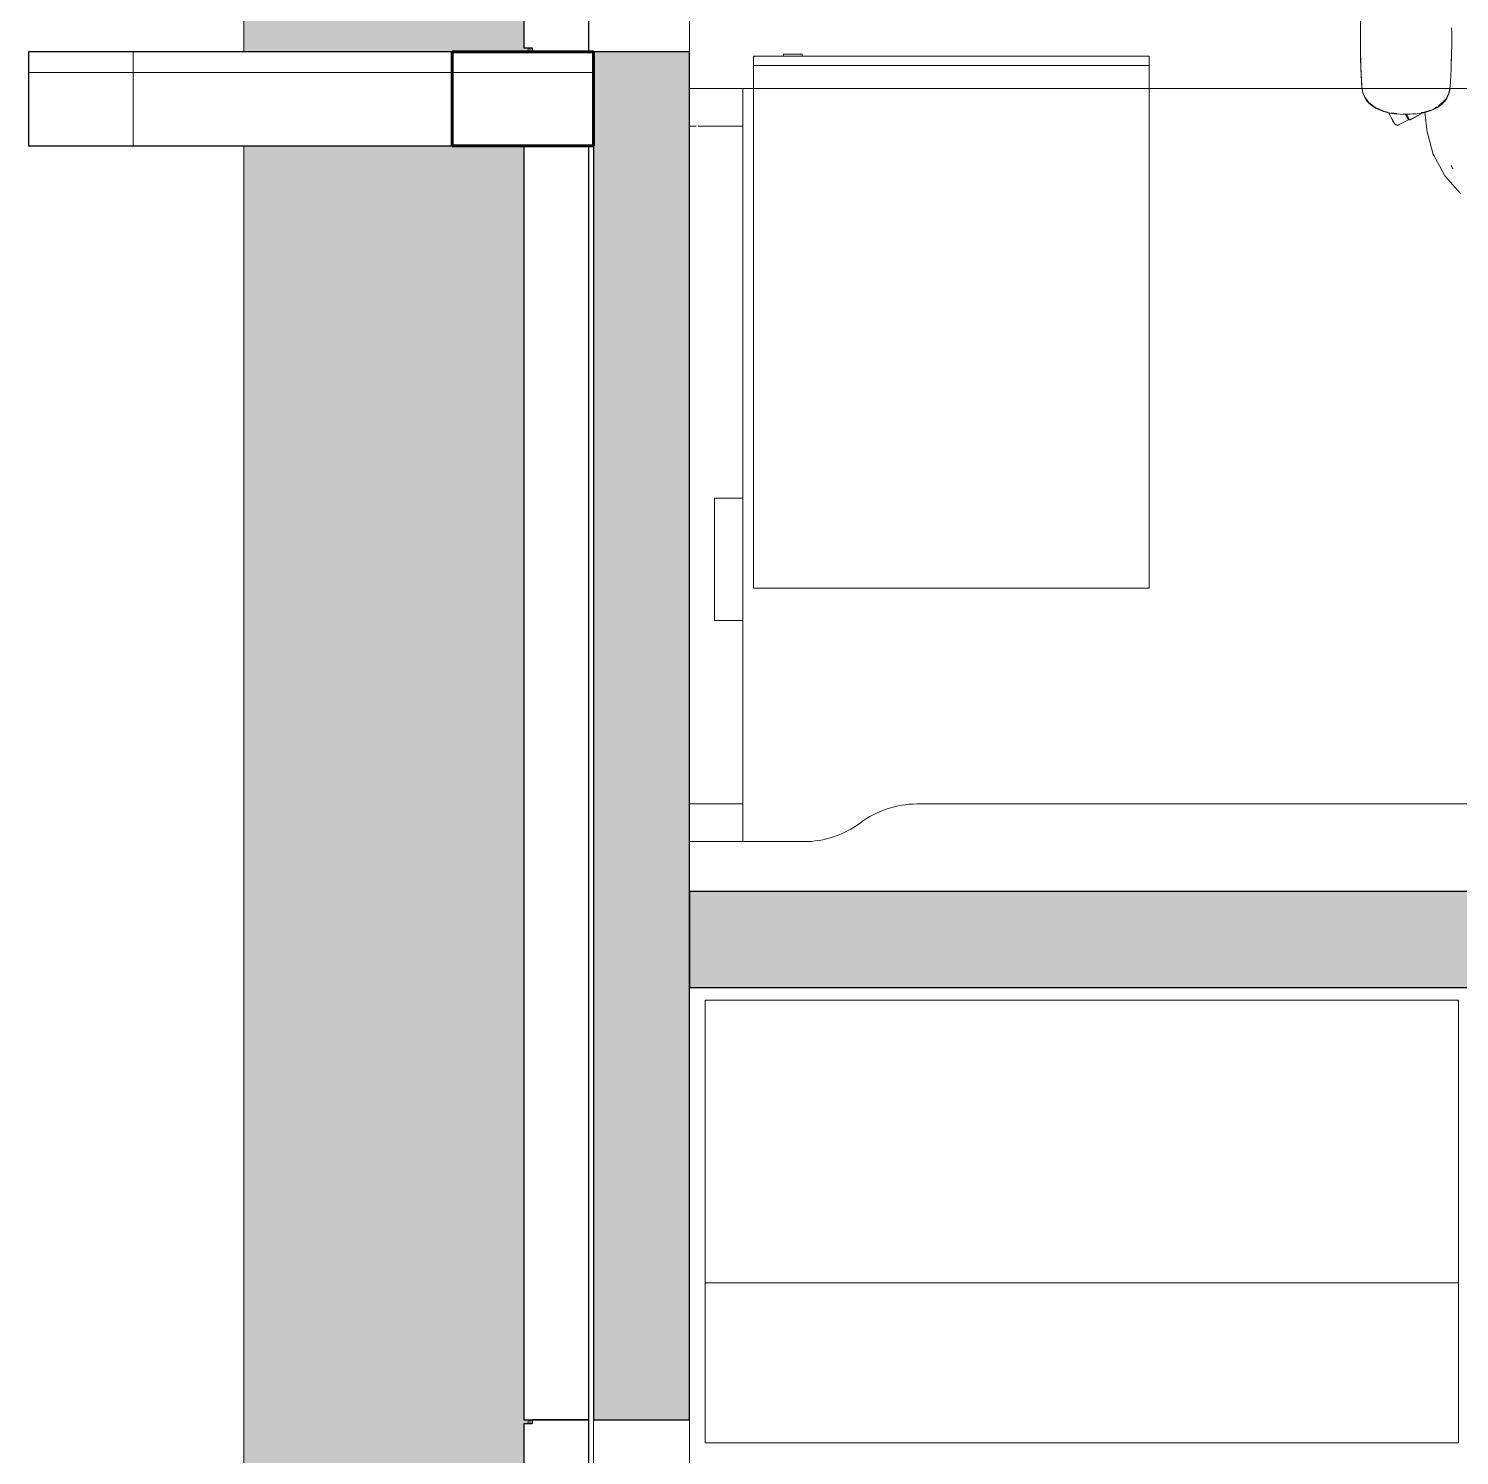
# Model space of a CAD drawing. Header units: millimetres. Extents: x 155927 to 295199, y -4084 to 97293.
# Drawn here: x 156161 to 157680, y 22759 to 24274 of the extents above; entities that cross this region are included whole.
import ezdxf

# ---------------------------------------------------------------- set-up
doc = ezdxf.new("R2010")
doc.units = ezdxf.units.MM
doc.header["$MEASUREMENT"] = 0
for name, color, linetype, lineweight in [('A-GLAZ', 7, 'CONTINUOUS', 9), ('A-WALL', 7, 'CONTINUOUS', 9), ('A-WALL-PATT', 7, 'CONTINUOUS', 9), ('G-IMPT', 8, 'CONTINUOUS', 9), ('I-FURN', 8, 'CONTINUOUS', 9), ('I-WALL', 7, 'CONTINUOUS', 9), ('S-COLS-SYMB', 171, 'CONTINUOUS', 70)]:
    doc.layers.add(name, color=color, linetype=linetype, lineweight=lineweight)

msp = doc.modelspace()

# ---------------------------------------------------------------- hatches: boundary and pattern name
at = {"layer": 'A-GLAZ'}
h = msp.add_hatch(color=256, dxfattribs=at)
h.paths.add_polyline_path([(156389.5, 16190.6), (156404.8, 16190.6), (156404.8, 16290.6), (156691.5, 16290.6), (156691.5, 16294.9), (156686.8, 16294.9), (156686.8, 17486.3), (156691.5, 17486.3), (156691.5, 17490.6), (156686.8, 17490.6), (156686.8, 18843.6), (156389.5, 18843.6), (156389.5, 16290.6)], flags=0)
h.paths.add_polyline_path([(156389.5, 18943.6), (156691.5, 18943.6), (156691.5, 18947.9), (156686.8, 18947.9), (156686.8, 20139.3), (156691.5, 20139.3), (156691.5, 20143.6), (156686.8, 20143.6), (156686.8, 21496.6), (156389.5, 21496.6), (156389.5, 20119.3)], flags=0)
h.paths.add_polyline_path([(156536.1, 21596.6), (156691.5, 21596.6), (156691.5, 21600.9), (156686.8, 21600.9), (156686.8, 22792.3), (156691.5, 22792.3), (156691.5, 22796.6), (156686.8, 22796.6), (156686.8, 24149.6), (156389.5, 24149.6), (156389.5, 21596.6)], flags=0)
h.paths.add_polyline_path([(156389.5, 24249.6), (156691.5, 24249.6), (156691.5, 24253.9), (156686.8, 24253.9), (156686.8, 25445.3), (156691.5, 25445.3), (156691.5, 25449.6), (156404.8, 25449.6), (156404.8, 25549.6), (156389.5, 25549.6), (156389.5, 25332.5)], flags=0)
h = msp.add_hatch(color=256, dxfattribs=at)
h.paths.add_polyline_path([(156691.5, 16290.6), (156693.6, 16290.6), (156693.6, 16294.9), (156691.5, 16294.9)], flags=0)
h.paths.add_polyline_path([(156693.6, 17486.3), (156693.6, 17490.6), (156691.5, 17490.6), (156691.5, 17486.3)], flags=0)
h.paths.add_polyline_path([(156693.6, 18943.6), (156693.6, 18947.9), (156691.5, 18947.9), (156691.5, 18943.6)], flags=0)
h.paths.add_polyline_path([(156691.5, 20139.3), (156693.6, 20139.3), (156693.6, 20143.6), (156691.5, 20143.6)], flags=0)
h.paths.add_polyline_path([(156691.5, 21596.6), (156693.6, 21596.6), (156693.6, 21600.9), (156691.5, 21600.9)], flags=0)
h.paths.add_polyline_path([(156691.5, 22792.3), (156693.6, 22792.3), (156693.6, 22796.6), (156691.5, 22796.6)], flags=0)
h.paths.add_polyline_path([(156691.5, 24249.6), (156693.6, 24249.6), (156693.6, 24253.9), (156691.5, 24253.9)], flags=0)
h.paths.add_polyline_path([(156691.5, 25445.3), (156693.6, 25445.3), (156693.6, 25449.6), (156691.5, 25449.6)], flags=0)
h = msp.add_hatch(color=256, dxfattribs=at)
h.paths.add_polyline_path([(156389.4, 16190.6), (156389.5, 16190.6), (156389.4, 16643.8)], flags=0)
h.paths.add_polyline_path([(156389.4, 18943.6), (156389.5, 18943.6), (156389.4, 20119.3)], flags=0)
h.paths.add_polyline_path([(156389.4, 21596.6), (156389.5, 21596.6), (156389.4, 21857)], flags=0)
h.paths.add_polyline_path([(156389.4, 24249.6), (156389.5, 24249.6), (156389.4, 25332.5)], flags=0)
at = {"layer": 'A-WALL-PATT'}
for points in [[(156862.8, 22796.6), (156862.8, 24249.6), (156760.8, 24249.6), (156760.8, 22796.6), (156836.3, 22796.6)], [(161148.8, 23255.6), (161148.8, 23357.6), (160937.7, 23357.6), (160937.7, 23330.5), (158537.7, 23330.5), (158537.7, 23357.6), (156862.8, 23357.6), (156862.8, 23255.6), (160937.7, 23255.6)]]:
    msp.add_hatch(color=256, dxfattribs=at).paths.add_polyline_path(points, flags=0)

# ---------------------------------------------------------------- linework, layer by layer
at = {"layer": 'A-GLAZ'}
for p, q in [((156389.4, 25549.6), (156389.4, 24249.6)), ((156389.5, 25549.6), (156389.5, 24249.6)), ((156691.5, 24253.9), (156691.5, 24249.6)), ((156693.6, 24253.9), (156693.6, 24249.6)), ((156389.4, 24149.6), (156389.4, 21596.6)), ((156389.5, 24149.6), (156389.5, 21596.6)), ((156691.5, 22796.6), (156691.5, 22792.3)), ((156693.6, 22796.6), (156693.6, 22792.3))]:
    msp.add_line(p, q, dxfattribs=at)
at = {"layer": 'A-GLAZ', "lineweight": 30}
for p, q in [((156686.8, 24314.8), (156686.8, 24253.9)), ((156755.7, 24249.6), (156755.7, 24308.8)), ((156686.8, 24253.9), (156695.8, 24253.9)), ((156695.8, 24253.9), (156695.8, 24249.6)), ((156160.8, 24249.6), (156160.8, 24149.6)), ((156760.8, 24249.6), (156160.8, 24249.6)), ((156695.8, 24249.6), (156755.7, 24249.6)), ((156160.8, 24149.6), (156760.8, 24149.6)), ((156686.8, 24149.6), (156686.8, 22796.6)), ((156755.7, 24149.6), (156686.8, 24149.6)), ((156755.7, 22796.6), (156755.7, 24149.6)), ((156686.8, 22796.6), (156755.7, 22796.6)), ((156755.7, 22796.6), (156695.8, 22796.6)), ((156695.8, 22796.6), (156695.8, 22792.3)), ((156755.7, 22737.4), (156755.7, 22796.6)), ((156695.8, 22792.3), (156686.8, 22792.3)), ((156686.8, 22792.3), (156686.8, 22731.4))]:
    msp.add_line(p, q, dxfattribs=at)
at = {"layer": 'A-GLAZ', "linetype": 'Continuous'}
for p, q in [((156271.8, 24149.6), (156271.8, 24249.6)), ((156160.8, 24227.6), (156760.8, 24227.6))]:
    msp.add_line(p, q, dxfattribs=at)
at = {"layer": 'A-WALL'}
msp.add_line((156760.8, 22796.6), (156760.8, 21596.6), dxfattribs=at)
at = {"layer": 'G-IMPT'}
for p, q in [((157575.3, 24273.5), (157575.2, 24262.7)), ((157575.3, 24273.5), (157575.5, 24281.9)), ((157575.3, 24273.5), (157575.3, 24253.3)), ((157575.3, 24273.5), (157575.4, 24243.4)), ((157672.1, 24274.8), (157672.2, 24269.4)), ((157672.2, 24254.6), (157672.2, 24269.4)), ((157575.4, 24243.4), (157575.2, 24262.7)), ((157575.3, 24253.3), (157575.3, 24251.2)), ((157575.3, 24253.3), (157575.4, 24243.4)), ((157575.3, 24253.3), (157575.8, 24231.9)), ((157575.3, 24253.3), (157575.7, 24233.1)), ((157672.1, 24250.1), (157672.2, 24254.6)), ((157575.3, 24251.2), (157575.4, 24249.3)), ((157575.4, 24243.4), (157575.8, 24231.9)), ((157672.1, 24250.1), (157671.7, 24234.5)), ((157671.8, 24238.5), (157671.9, 24241.2)), ((157671.9, 24243.4), (157671.9, 24241.2)), ((157575.8, 24231.9), (157575.7, 24233.1)), ((157575.7, 24233.1), (157576.8, 24211.3)), ((157575.7, 24233.1), (157576.7, 24212.9)), ((157575.8, 24231.9), (157576.8, 24211.3)), ((157671, 24218.4), (157671.6, 24230.9)), ((157671.7, 24234.5), (157671.6, 24230.9)), ((157576.8, 24211.3), (157576.7, 24212.9)), ((157576.8, 24211.3), (157577.1, 24209.7)), ((157577.5, 24207.4), (157577.1, 24210.6)), ((157577.5, 24207.3), (157577.1, 24209.7)), ((157577.5, 24207.4), (157579.9, 24201.2)), ((157577.5, 24207.3), (157577.9, 24205.9)), ((157670.2, 24208.7), (157669.1, 24204.7)), ((157669.3, 24205.6), (157670.3, 24210.6)), ((157670.4, 24210.6), (157670.2, 24208.7)), ((157670.3, 24210.6), (157670.7, 24212.9)), ((157670.7, 24212.7), (157670.4, 24210.6)), ((157671, 24218.4), (157670.7, 24212.7)), ((157579.3, 24202.3), (157577.9, 24205.9)), ((157579.3, 24202.3), (157581.2, 24198.8)), ((157579.9, 24201.2), (157584.1, 24195.6)), ((157581.2, 24198.8), (157584.3, 24195.1)), ((157584.1, 24195.6), (157590.9, 24190.4)), ((157587.3, 24192.4), (157584.3, 24195.1)), ((157591.4, 24189.8), (157587.3, 24192.4)), ((157660.8, 24193), (157657.3, 24190.5)), ((157657.7, 24191.5), (157660.8, 24193.4)), ((157658.7, 24192.2), (157666.1, 24199.1)), ((157658.7, 24192.2), (157660.2, 24193.4)), ((157660.4, 24193.6), (157663.9, 24196.7)), ((157660.8, 24193.4), (157666.1, 24199.1)), ((157663.8, 24195.9), (157660.8, 24193)), ((157663.8, 24195.9), (157665, 24197.2)), ((157666.1, 24199.1), (157663.9, 24196.7)), ((157667.2, 24200.4), (157665, 24197.2)), ((157667.2, 24201.3), (157666.1, 24199.1)), ((157667.2, 24201.3), (157669.3, 24205.6)), ((157667.2, 24200.4), (157669.1, 24204.7)), ((157590.9, 24190.4), (157595.3, 24188.6)), ((157591.4, 24189.8), (157595.5, 24187.8)), ((157600.9, 24186.2), (157595.3, 24188.6)), ((157599.8, 24186.2), (157595.5, 24187.8)), ((157599.8, 24186.2), (157605.3, 24184.8)), ((157600.9, 24186.2), (157604.4, 24185.5)), ((157611.2, 24183.8), (157605.3, 24184.8)), ((157607.9, 24184.8), (157610.9, 24184.2)), ((157610.9, 24184.2), (157614.1, 24184)), ((157611.2, 24183.8), (157617.4, 24183.2)), ((157623.7, 24183), (157617.4, 24183.2)), ((157620.6, 24183.6), (157623.7, 24183.4)), ((157630.9, 24183.6), (157623.7, 24183.4)), ((157628.2, 24183.1), (157623.7, 24183)), ((157628.2, 24183.1), (157635.5, 24183.7)), ((157630.9, 24183.6), (157633.7, 24184)), ((157642.3, 24184.8), (157635.5, 24183.7)), ((157639.8, 24184.9), (157643.1, 24185.4)), ((157646.2, 24185.8), (157642.3, 24184.8)), ((157643.1, 24185.4), (157652.5, 24188.4)), ((157643.6, 24185.5), (157646.1, 24164.2)), ((157646.2, 24185.8), (157651.3, 24187.5)), ((157651.3, 24187.5), (157655.9, 24189.7)), ((157652.5, 24188.4), (157655, 24189.9)), ((157655.4, 24190.1), (157656.9, 24191)), ((157655.9, 24189.7), (157657.3, 24190.5)), ((157646.7, 24162), (157646.1, 24164.2)), ((157646.7, 24162), (157652.7, 24140.6)), ((157652.7, 24140.6), (157653.3, 24139.5)), ((157653.3, 24139.5), (157659.3, 24128.3)), ((157659.3, 24128.3), (157664.9, 24117.8)), ((157665.5, 24117.2), (157664.9, 24117.8)), ((157678.5, 24102.4), (157665.5, 24117.2)), ((157672.3, 24127.4), (157671.5, 24129)), ((157673.5, 24125.1), (157671.5, 24129)), ((157673.5, 24125.1), (157672.3, 24127.4)), ((157678.5, 24102.4), (157681.4, 24099.1))]:
    msp.add_line(p, q, dxfattribs=at)
at = {"layer": 'I-FURN'}
for p, q in [((157350.8, 24244.9), (156930.8, 24244.9)), ((156930.8, 24244.9), (156930.8, 24234.9)), ((156962.4, 24246.9), (156962.4, 24244.9)), ((156982.4, 24246.9), (156962.4, 24246.9)), ((156962.4, 24246.9), (156982.4, 24246.9)), ((156982.4, 24244.9), (156982.4, 24246.9)), ((157350.8, 24234.9), (157350.8, 24244.9)), ((156930.8, 24234.9), (157350.8, 24234.9)), ((157350.8, 24234.9), (156930.8, 24234.9)), ((156930.8, 24234.9), (156930.8, 24210.6)), ((157350.8, 24210.6), (157350.8, 24234.9)), ((156862.8, 24210.6), (156919.2, 24210.6)), ((156919.2, 24210.6), (156862.8, 24210.6)), ((158459.2, 24210.6), (156862.8, 24210.6)), ((156862.8, 24210.6), (158459.2, 24210.6)), ((156919.2, 24210.6), (156919.2, 23775.6)), ((156919.2, 24170.6), (156919.2, 24210.6)), ((156930.8, 24210.6), (156930.8, 23679.9)), ((157350.8, 23679.9), (157350.8, 24210.6)), ((157605.2, 24185), (157605.6, 24184.2)), ((157605.6, 24184.2), (157606, 24183.4)), ((157606, 24183.4), (157606.4, 24182.6)), ((157606.4, 24182.6), (157606.8, 24181.9)), ((157606.8, 24181.9), (157607.2, 24181.1)), ((157607.2, 24181.1), (157607.6, 24180.4)), ((157607.6, 24180.4), (157608, 24179.8)), ((157608, 24179.8), (157608.3, 24179.1)), ((157608.3, 24179.1), (157608.6, 24178.5)), ((157608.8, 24178.2), (157608.5, 24178.8)), ((157608.6, 24178.5), (157608.9, 24178)), ((157609.1, 24177.7), (157608.8, 24178.2)), ((157608.9, 24178), (157609.2, 24177.4)), ((157609.3, 24177.2), (157609.1, 24177.7)), ((157609.2, 24177.4), (157609.5, 24176.9)), ((157609.6, 24176.7), (157609.3, 24177.2)), ((157609.5, 24176.9), (157609.7, 24176.5)), ((157609.8, 24176.2), (157609.6, 24176.7)), ((157609.7, 24176.5), (157609.9, 24176)), ((157610.1, 24175.8), (157609.8, 24176.2)), ((157616.6, 24172.2), (157626.2, 24177.3)), ((157624.2, 24181.2), (157623.3, 24182.9)), ((157626.2, 24177.3), (157624.2, 24181.1)), ((157627.5, 24177.1), (157624.3, 24183.2)), ((157639.8, 24183.7), (157627.5, 24177.1)), ((157627.6, 24177), (157639.9, 24183.5)), ((157639.8, 24183.8), (157639.8, 24183.7)), ((156869.8, 24170.6), (156862.8, 24170.6)), ((156869.8, 24170.6), (156862.8, 24170.6)), ((156919.2, 24170.6), (156872.1, 24170.6)), ((156919.2, 24170.6), (156872.1, 24170.6)), ((156919.2, 23450.6), (156919.2, 24170.6)), ((157609.9, 24176), (157610.1, 24175.6)), ((157610.3, 24175.4), (157610.1, 24175.8)), ((157610.1, 24175.6), (157610.3, 24175.3)), ((157610.4, 24175.1), (157610.3, 24175.4)), ((157610.3, 24175.3), (157610.5, 24175)), ((157610.6, 24174.8), (157610.4, 24175.1)), ((157610.5, 24175), (157610.7, 24174.7)), ((157610.7, 24174.6), (157610.6, 24174.8)), ((157610.7, 24174.7), (157610.8, 24174.5)), ((157610.8, 24174.3), (157610.7, 24174.6)), ((157610.8, 24174.5), (157610.9, 24174.2)), ((157610.9, 24174.2), (157610.8, 24174.3)), ((157611, 24174), (157610.9, 24174.2)), ((157610.9, 24174.2), (157611, 24174.1)), ((157611, 24174.1), (157611, 24174)), ((157611.1, 24173.9), (157611, 24174)), ((157611, 24174), (157611.1, 24173.9)), ((157611.1, 24173.8), (157611.1, 24173.9)), ((157611.1, 24173.9), (157611.1, 24173.9)), ((157611.1, 24173.9), (157611.1, 24173.8)), ((157611.2, 24173.7), (157611.1, 24173.8)), ((157611.1, 24173.8), (157611.1, 24173.8)), ((157611.1, 24173.8), (157611.1, 24173.8)), ((157611.3, 24173.5), (157611.2, 24173.7)), ((157611.4, 24173.4), (157611.3, 24173.5)), ((157611.5, 24173.3), (157611.4, 24173.4)), ((157611.6, 24173.1), (157611.5, 24173.3)), ((157611.7, 24173), (157611.6, 24173.1)), ((157611.8, 24172.9), (157611.7, 24173)), ((157611.9, 24172.8), (157611.8, 24172.9)), ((157612, 24172.7), (157611.9, 24172.8)), ((157612.2, 24172.6), (157612, 24172.7)), ((157612.3, 24172.5), (157612.2, 24172.6)), ((157612.4, 24172.4), (157612.3, 24172.5)), ((157612.6, 24172.3), (157612.4, 24172.4)), ((157612.7, 24172.2), (157612.6, 24172.3)), ((157612.8, 24172.1), (157612.7, 24172.2)), ((157613, 24172.1), (157612.8, 24172.1)), ((157613.1, 24172), (157613, 24172.1)), ((157613.3, 24171.9), (157613.1, 24172)), ((157613.4, 24171.9), (157613.3, 24171.9)), ((157613.6, 24171.8), (157613.4, 24171.9)), ((157613.7, 24171.8), (157613.6, 24171.8)), ((157613.9, 24171.8), (157613.7, 24171.8)), ((157614.1, 24171.7), (157613.9, 24171.8)), ((157614.2, 24171.7), (157614.1, 24171.7)), ((157614.4, 24171.7), (157614.2, 24171.7)), ((157614.5, 24171.7), (157614.4, 24171.7)), ((157614.7, 24171.7), (157614.5, 24171.7)), ((157614.9, 24171.7), (157614.7, 24171.7)), ((157615, 24171.7), (157614.9, 24171.7)), ((157615.2, 24171.7), (157615, 24171.7)), ((157615.3, 24171.8), (157615.2, 24171.7)), ((157615.5, 24171.8), (157615.3, 24171.8)), ((157615.7, 24171.8), (157615.5, 24171.8)), ((157615.8, 24171.9), (157615.7, 24171.8)), ((157616, 24171.9), (157615.8, 24171.9)), ((157616.1, 24172), (157616, 24171.9)), ((157616.3, 24172), (157616.1, 24172)), ((157616.4, 24172.1), (157616.3, 24172)), ((157616.6, 24172.2), (157616.4, 24172.1)), ((156889.2, 23645.6), (156889.2, 23775.6)), ((156889.2, 23775.6), (156919.2, 23775.6)), ((156889.2, 23775.6), (156889.2, 23645.6)), ((156919.2, 23775.6), (156889.2, 23775.6)), ((156919.2, 23775.6), (156919.2, 23645.6)), ((156930.8, 23679.9), (157350.8, 23679.9)), ((156919.2, 23645.6), (156889.2, 23645.6)), ((156919.2, 23645.6), (156889.2, 23645.6)), ((156919.2, 23645.6), (156919.2, 23410.6)), ((156919.2, 23450.6), (156862.8, 23450.6)), ((156919.2, 23450.6), (156862.8, 23450.6)), ((156919.2, 23410.6), (156919.2, 23450.6)), ((157104.2, 23450.6), (157936.6, 23450.6)), ((157936.6, 23450.6), (157104.2, 23450.6)), ((156919.2, 23410.6), (156862.8, 23410.6)), ((156919.2, 23410.6), (156862.8, 23410.6)), ((156862.8, 23410.6), (156984.2, 23410.6)), ((156984.2, 23410.6), (156862.8, 23410.6)), ((157679.4, 23242.1), (156879.4, 23242.1)), ((156879.4, 23242.1), (156879.4, 22942.1)), ((157679.4, 22942.1), (157679.4, 23242.1)), ((156879.4, 22942.1), (157679.4, 22942.1)), ((156879.4, 22942.1), (156879.4, 22772.1)), ((157679.4, 22772.1), (157679.4, 22942.1)), ((156879.4, 22772.1), (157679.4, 22772.1))]:
    msp.add_line(p, q, dxfattribs=at)
for centre, start, end in [((157104.2, 23350.6), 90, 126.8699), ((157104.2, 23350.6), 90, 126.8699), ((156984.2, 23510.6), 270, 306.8699), ((156984.2, 23510.6), 270, 306.8699)]:
    msp.add_arc(centre, 100, start, end, dxfattribs=at)
at = {"layer": 'I-WALL'}
for p, q in [((156862.8, 25449.6), (156862.8, 24249.6)), ((156760.8, 21596.6), (156760.8, 22796.6)), ((156862.8, 22796.6), (156862.8, 21596.6))]:
    msp.add_line(p, q, dxfattribs=at)
at = {"layer": 'I-WALL', "lineweight": 30}
for p, q in [((156760.8, 24249.6), (156760.8, 22796.6)), ((156862.8, 24249.6), (156760.8, 24249.6)), ((156862.8, 22796.6), (156862.8, 24249.6)), ((158537.7, 23357.6), (156862.8, 23357.6)), ((156862.8, 23357.6), (156862.8, 23255.6)), ((156862.8, 23255.6), (161148.8, 23255.6)), ((156760.8, 22796.6), (156862.8, 22796.6))]:
    msp.add_line(p, q, dxfattribs=at)
at = {"layer": 'S-COLS-SYMB', "lineweight": 60}
for p, q in [((156610.8, 24249.6), (156610.8, 24149.6)), ((156610.8, 24249.6), (156760.8, 24249.6)), ((156760.8, 24249.6), (156760.8, 24149.6)), ((156610.8, 24149.6), (156760.8, 24149.6))]:
    msp.add_line(p, q, dxfattribs=at)

doc.saveas('drawing.dxf')
